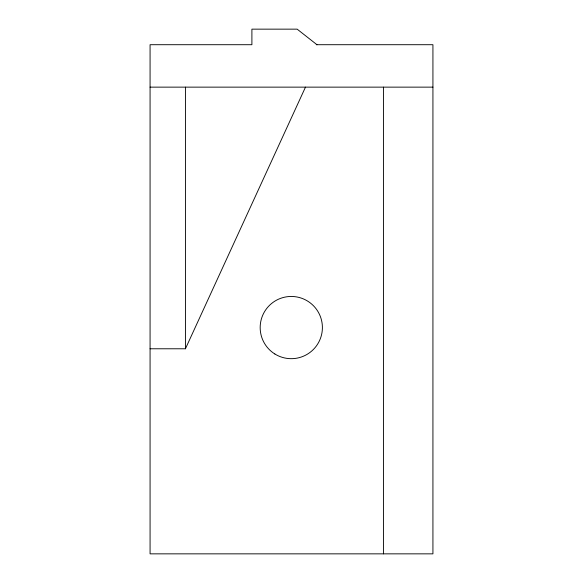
<?xml version="1.0" encoding="UTF-8"?>
<svg xmlns="http://www.w3.org/2000/svg" width="583" height="583" viewBox="0 0 583 583"><rect width="100%" height="100%" fill="white"/><g stroke="black" fill="none" stroke-linecap="round" stroke-linejoin="round"><path stroke-width="0.87" d="M150.071 348.78L185.43 348.78L305.477 87.137M316.256 44.709L432.929 44.709L432.929 553.85L150.071 553.85L150.071 44.709L251.9 44.709L251.9 29.15L297.155 29.15L316.955 44.709M150.071 87.137L432.929 87.137M383.432 87.137L383.432 553.85M185.43 87.137L185.43 348.78M274.855 353.99A31.118 31.118 0 0 0 322.384 328.579A31.118 31.118 0 0 0 276.619 300.128A31.118 31.118 0 0 0 274.855 353.99"/></g></svg>
